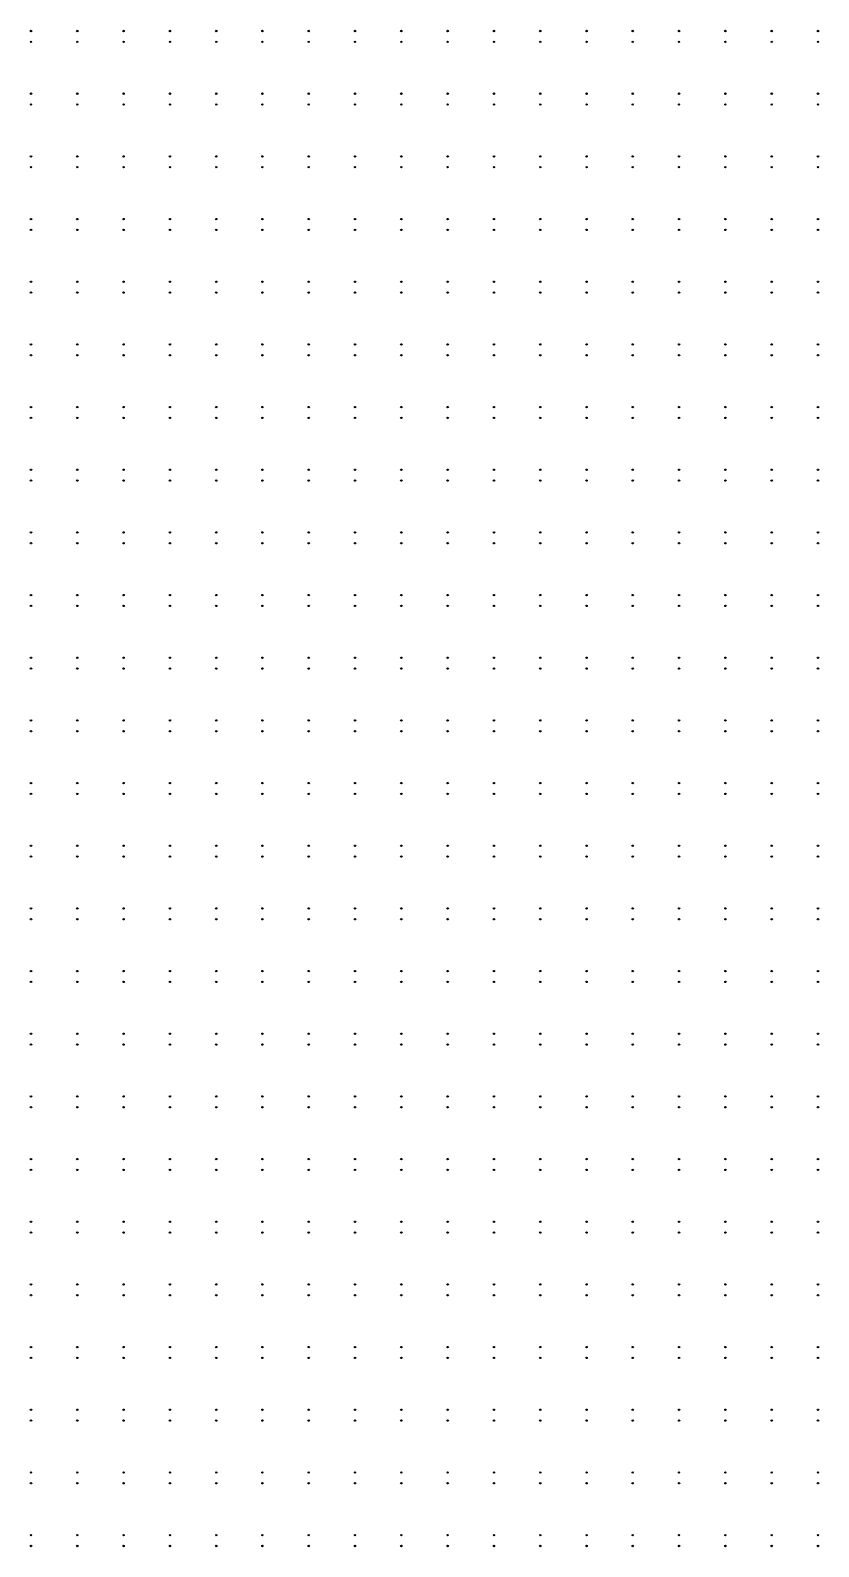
# Model space of a CAD drawing. Extents: x 50 to 173, y 50 to 173.
# Drawn here: x 111.5 to 141.6, y 52.5 to 110.2 of the extents above; entities that cross this region are included whole.
import ezdxf

# ---------------------------------------------------------------- set-up
doc = ezdxf.new("R2010")
doc.units = 0

msp = doc.modelspace()

# ---------------------------------------------------------------- linework, layer by layer
at = {"layer": 'PET'}
for centre in [(111.524, 110.212), (111.524, 109.8), (113.288, 110.212), (113.288, 109.8), (115.053, 110.212), (115.053, 109.8), (116.818, 110.212), (116.818, 109.8), (118.582, 110.212), (118.582, 109.8), (120.347, 110.212), (120.347, 109.8), (122.112, 110.212), (122.112, 109.8), (123.876, 110.212), (123.876, 109.8), (125.641, 110.212), (125.641, 109.8), (127.406, 110.212), (127.406, 109.8), (129.171, 110.212), (129.171, 109.8), (130.935, 110.212), (130.935, 109.8), (132.7, 110.212), (132.7, 109.8), (134.465, 110.212), (134.465, 109.8), (136.229, 110.212), (136.229, 109.8), (137.994, 110.212), (137.994, 109.8), (139.759, 110.212), (139.759, 109.8), (141.524, 110.212), (141.524, 109.8), (111.524, 107.824), (113.288, 107.824), (115.053, 107.824), (116.818, 107.824), (118.582, 107.824), (120.347, 107.824), (122.112, 107.824), (123.876, 107.824), (125.641, 107.824), (127.406, 107.824), (129.171, 107.824), (130.935, 107.824), (132.7, 107.824), (134.465, 107.824), (136.229, 107.824), (137.994, 107.824), (139.759, 107.824), (141.524, 107.824), (111.524, 107.412), (113.288, 107.412), (115.053, 107.412), (116.818, 107.412), (118.582, 107.412), (120.347, 107.412), (122.112, 107.412), (123.876, 107.412), (125.641, 107.412), (127.406, 107.412), (129.171, 107.412), (130.935, 107.412), (132.7, 107.412), (134.465, 107.412), (136.229, 107.412), (137.994, 107.412), (139.759, 107.412), (141.524, 107.412), (111.524, 105.435), (113.288, 105.435), (115.053, 105.435), (116.818, 105.435), (118.582, 105.435), (120.347, 105.435), (122.112, 105.435), (123.876, 105.435), (125.641, 105.435), (127.406, 105.435), (129.171, 105.435), (130.935, 105.435), (132.7, 105.435), (134.465, 105.435), (136.229, 105.435), (137.994, 105.435), (139.759, 105.435), (141.524, 105.435), (111.524, 105.024), (113.288, 105.024), (115.053, 105.024), (116.818, 105.024), (118.582, 105.024), (120.347, 105.024), (122.112, 105.024), (123.876, 105.024), (125.641, 105.024), (127.406, 105.024), (129.171, 105.024), (130.935, 105.024), (132.7, 105.024), (134.465, 105.024), (136.229, 105.024), (137.994, 105.024), (139.759, 105.024), (141.524, 105.024), (111.524, 103.047), (113.288, 103.047), (115.053, 103.047), (116.818, 103.047), (118.582, 103.047), (120.347, 103.047), (122.112, 103.047), (123.876, 103.047), (125.641, 103.047), (127.406, 103.047), (129.171, 103.047), (130.935, 103.047), (132.7, 103.047), (134.465, 103.047), (136.229, 103.047), (137.994, 103.047), (139.759, 103.047), (141.524, 103.047), (111.524, 102.635), (113.288, 102.635), (115.053, 102.635), (116.818, 102.635), (118.582, 102.635), (120.347, 102.635), (122.112, 102.635), (123.876, 102.635), (125.641, 102.635), (127.406, 102.635), (129.171, 102.635), (130.935, 102.635), (132.7, 102.635), (134.465, 102.635), (136.229, 102.635), (137.994, 102.635), (139.759, 102.635), (141.524, 102.635), (111.524, 100.659), (113.288, 100.659), (115.053, 100.659), (116.818, 100.659), (118.582, 100.659), (120.347, 100.659), (122.112, 100.659), (123.876, 100.659), (125.641, 100.659), (127.406, 100.659), (129.171, 100.659), (130.935, 100.659), (132.7, 100.659), (134.465, 100.659), (136.229, 100.659), (137.994, 100.659), (139.759, 100.659), (141.524, 100.659), (111.524, 100.247), (113.288, 100.247), (115.053, 100.247), (116.818, 100.247), (118.582, 100.247), (120.347, 100.247), (122.112, 100.247), (123.876, 100.247), (125.641, 100.247), (127.406, 100.247), (129.171, 100.247), (130.935, 100.247), (132.7, 100.247), (134.465, 100.247), (136.229, 100.247), (137.994, 100.247), (139.759, 100.247), (141.524, 100.247), (111.524, 98.271), (113.288, 98.271), (115.053, 98.271), (116.818, 98.271), (118.582, 98.271), (120.347, 98.271), (122.112, 98.271), (123.876, 98.271), (125.641, 98.271), (127.406, 98.271), (129.171, 98.271), (130.935, 98.271), (132.7, 98.271), (134.465, 98.271), (136.229, 98.271), (137.994, 98.271), (139.759, 98.271), (141.524, 98.271), (111.524, 97.859), (113.288, 97.859), (115.053, 97.859), (116.818, 97.859), (118.582, 97.859), (120.347, 97.859), (122.112, 97.859), (123.876, 97.859), (125.641, 97.859), (127.406, 97.859), (129.171, 97.859), (130.935, 97.859), (132.7, 97.859), (134.465, 97.859), (136.229, 97.859), (137.994, 97.859), (139.759, 97.859), (141.524, 97.859), (111.524, 95.882), (111.524, 95.471), (113.288, 95.882), (113.288, 95.471), (115.053, 95.882), (115.053, 95.471), (116.818, 95.882), (116.818, 95.471), (118.582, 95.882), (118.582, 95.471), (120.347, 95.882), (120.347, 95.471), (122.112, 95.882), (122.112, 95.471), (123.876, 95.882), (123.876, 95.471), (125.641, 95.882), (125.641, 95.471), (127.406, 95.882), (127.406, 95.471), (129.171, 95.882), (129.171, 95.471), (130.935, 95.882), (130.935, 95.471), (132.7, 95.882), (132.7, 95.471), (134.465, 95.882), (134.465, 95.471), (136.229, 95.882), (136.229, 95.471), (137.994, 95.882), (137.994, 95.471), (139.759, 95.882), (139.759, 95.471), (141.524, 95.882), (141.524, 95.471), (111.524, 93.494), (111.524, 93.082), (113.288, 93.494), (113.288, 93.082), (115.053, 93.494), (115.053, 93.082), (116.818, 93.494), (116.818, 93.082), (118.582, 93.494), (118.582, 93.082), (120.347, 93.494), (120.347, 93.082), (122.112, 93.494), (122.112, 93.082), (123.876, 93.494), (123.876, 93.082), (125.641, 93.494), (125.641, 93.082), (127.406, 93.494), (127.406, 93.082), (129.171, 93.494), (129.171, 93.082), (130.935, 93.494), (130.935, 93.082), (132.7, 93.494), (132.7, 93.082), (134.465, 93.494), (134.465, 93.082), (136.229, 93.494), (136.229, 93.082), (137.994, 93.494), (137.994, 93.082), (139.759, 93.494), (139.759, 93.082), (141.524, 93.494), (141.524, 93.082), (111.524, 91.106), (113.288, 91.106), (115.053, 91.106), (116.818, 91.106), (118.582, 91.106), (120.347, 91.106), (122.112, 91.106), (123.876, 91.106), (125.641, 91.106), (127.406, 91.106), (129.171, 91.106), (130.935, 91.106), (132.7, 91.106), (134.465, 91.106), (136.229, 91.106), (137.994, 91.106), (139.759, 91.106), (141.524, 91.106), (111.524, 90.694), (113.288, 90.694), (115.053, 90.694), (116.818, 90.694), (118.582, 90.694), (120.347, 90.694), (122.112, 90.694), (123.876, 90.694), (125.641, 90.694), (127.406, 90.694), (129.171, 90.694), (130.935, 90.694), (132.7, 90.694), (134.465, 90.694), (136.229, 90.694), (137.994, 90.694), (139.759, 90.694), (141.524, 90.694), (111.524, 88.718), (113.288, 88.718), (115.053, 88.718), (116.818, 88.718), (118.582, 88.718), (120.347, 88.718), (122.112, 88.718), (123.876, 88.718), (125.641, 88.718), (127.406, 88.718), (129.171, 88.718), (130.935, 88.718), (132.7, 88.718), (134.465, 88.718), (136.229, 88.718), (137.994, 88.718), (139.759, 88.718), (141.524, 88.718), (111.524, 88.306), (113.288, 88.306), (115.053, 88.306), (116.818, 88.306), (118.582, 88.306), (120.347, 88.306), (122.112, 88.306), (123.876, 88.306), (125.641, 88.306), (127.406, 88.306), (129.171, 88.306), (130.935, 88.306), (132.7, 88.306), (134.465, 88.306), (136.229, 88.306), (137.994, 88.306), (139.759, 88.306), (141.524, 88.306), (111.524, 86.329), (113.288, 86.329), (115.053, 86.329), (116.818, 86.329), (118.582, 86.329), (120.347, 86.329), (122.112, 86.329), (123.876, 86.329), (125.641, 86.329), (127.406, 86.329), (129.171, 86.329), (130.935, 86.329), (132.7, 86.329), (134.465, 86.329), (136.229, 86.329), (137.994, 86.329), (139.759, 86.329), (141.524, 86.329), (111.524, 85.918), (113.288, 85.918), (115.053, 85.918), (116.818, 85.918), (118.582, 85.918), (120.347, 85.918), (122.112, 85.918), (123.876, 85.918), (125.641, 85.918), (127.406, 85.918), (129.171, 85.918), (130.935, 85.918), (132.7, 85.918), (134.465, 85.918), (136.229, 85.918), (137.994, 85.918), (139.759, 85.918), (141.524, 85.918), (111.524, 83.941), (113.288, 83.941), (115.053, 83.941), (116.818, 83.941), (118.582, 83.941), (120.347, 83.941), (122.112, 83.941), (123.876, 83.941), (125.641, 83.941), (127.406, 83.941), (129.171, 83.941), (130.935, 83.941), (132.7, 83.941), (134.465, 83.941), (136.229, 83.941), (137.994, 83.941), (139.759, 83.941), (141.524, 83.941), (111.524, 83.529), (113.288, 83.529), (115.053, 83.529), (116.818, 83.529), (118.582, 83.529), (120.347, 83.529), (122.112, 83.529), (123.876, 83.529), (125.641, 83.529), (127.406, 83.529), (129.171, 83.529), (130.935, 83.529), (132.7, 83.529), (134.465, 83.529), (136.229, 83.529), (137.994, 83.529), (139.759, 83.529), (141.524, 83.529), (111.524, 81.553), (113.288, 81.553), (115.053, 81.553), (116.818, 81.553), (118.582, 81.553), (120.347, 81.553), (122.112, 81.553), (123.876, 81.553), (125.641, 81.553), (127.406, 81.553), (129.171, 81.553), (130.935, 81.553), (132.7, 81.553), (134.465, 81.553), (136.229, 81.553), (137.994, 81.553), (139.759, 81.553), (141.524, 81.553), (111.524, 81.141), (113.288, 81.141), (115.053, 81.141), (116.818, 81.141), (118.582, 81.141), (120.347, 81.141), (122.112, 81.141), (123.876, 81.141), (125.641, 81.141), (127.406, 81.141), (129.171, 81.141), (130.935, 81.141), (132.7, 81.141), (134.465, 81.141), (136.229, 81.141), (137.994, 81.141), (139.759, 81.141), (141.524, 81.141), (111.524, 79.165), (113.288, 79.165), (115.053, 79.165), (116.818, 79.165), (118.582, 79.165), (120.347, 79.165), (122.112, 79.165), (123.876, 79.165), (125.641, 79.165), (127.406, 79.165), (129.171, 79.165), (130.935, 79.165), (132.7, 79.165), (134.465, 79.165), (136.229, 79.165), (137.994, 79.165), (139.759, 79.165), (141.524, 79.165), (111.524, 78.753), (113.288, 78.753), (115.053, 78.753), (116.818, 78.753), (118.582, 78.753), (120.347, 78.753), (122.112, 78.753), (123.876, 78.753), (125.641, 78.753), (127.406, 78.753), (129.171, 78.753), (130.935, 78.753), (132.7, 78.753), (134.465, 78.753), (136.229, 78.753), (137.994, 78.753), (139.759, 78.753), (141.524, 78.753), (111.524, 76.776), (111.524, 76.365), (113.288, 76.776), (113.288, 76.365), (115.053, 76.776), (115.053, 76.365), (116.818, 76.776), (116.818, 76.365), (118.582, 76.776), (118.582, 76.365), (120.347, 76.776), (120.347, 76.365), (122.112, 76.776), (122.112, 76.365), (123.876, 76.776), (123.876, 76.365), (125.641, 76.776), (125.641, 76.365), (127.406, 76.776), (127.406, 76.365), (129.171, 76.776), (129.171, 76.365), (130.935, 76.776), (130.935, 76.365), (132.7, 76.776), (132.7, 76.365), (134.465, 76.776), (134.465, 76.365), (136.229, 76.776), (136.229, 76.365), (137.994, 76.776), (137.994, 76.365), (139.759, 76.776), (139.759, 76.365), (141.524, 76.776), (141.524, 76.365), (111.524, 74.388), (111.524, 73.976), (113.288, 74.388), (113.288, 73.976), (115.053, 74.388), (115.053, 73.976), (116.818, 74.388), (116.818, 73.976), (118.582, 74.388), (118.582, 73.976), (120.347, 74.388), (120.347, 73.976), (122.112, 74.388), (122.112, 73.976), (123.876, 74.388), (123.876, 73.976), (125.641, 74.388), (125.641, 73.976), (127.406, 74.388), (127.406, 73.976), (129.171, 74.388), (129.171, 73.976), (130.935, 74.388), (130.935, 73.976), (132.7, 74.388), (132.7, 73.976), (134.465, 74.388), (134.465, 73.976), (136.229, 74.388), (136.229, 73.976), (137.994, 74.388), (137.994, 73.976), (139.759, 74.388), (139.759, 73.976), (141.524, 74.388), (141.524, 73.976), (111.524, 72), (113.288, 72), (115.053, 72), (116.818, 72), (118.582, 72), (120.347, 72), (122.112, 72), (123.876, 72), (125.641, 72), (127.406, 72), (129.171, 72), (130.935, 72), (132.7, 72), (134.465, 72), (136.229, 72), (137.994, 72), (139.759, 72), (141.524, 72), (111.524, 71.588), (113.288, 71.588), (115.053, 71.588), (116.818, 71.588), (118.582, 71.588), (120.347, 71.588), (122.112, 71.588), (123.876, 71.588), (125.641, 71.588), (127.406, 71.588), (129.171, 71.588), (130.935, 71.588), (132.7, 71.588), (134.465, 71.588), (136.229, 71.588), (137.994, 71.588), (139.759, 71.588), (141.524, 71.588), (111.524, 69.612), (113.288, 69.612), (115.053, 69.612), (116.818, 69.612), (118.582, 69.612), (120.347, 69.612), (122.112, 69.612), (123.876, 69.612), (125.641, 69.612), (127.406, 69.612), (129.171, 69.612), (130.935, 69.612), (132.7, 69.612), (134.465, 69.612), (136.229, 69.612), (137.994, 69.612), (139.759, 69.612), (141.524, 69.612), (111.524, 69.2), (113.288, 69.2), (115.053, 69.2), (116.818, 69.2), (118.582, 69.2), (120.347, 69.2), (122.112, 69.2), (123.876, 69.2), (125.641, 69.2), (127.406, 69.2), (129.171, 69.2), (130.935, 69.2), (132.7, 69.2), (134.465, 69.2), (136.229, 69.2), (137.994, 69.2), (139.759, 69.2), (141.524, 69.2), (111.524, 67.224), (113.288, 67.224), (115.053, 67.224), (116.818, 67.224), (118.582, 67.224), (120.347, 67.224), (122.112, 67.224), (123.876, 67.224), (125.641, 67.224), (127.406, 67.224), (129.171, 67.224), (130.935, 67.224), (132.7, 67.224), (134.465, 67.224), (136.229, 67.224), (137.994, 67.224), (139.759, 67.224), (141.524, 67.224), (111.524, 66.812), (113.288, 66.812), (115.053, 66.812), (116.818, 66.812), (118.582, 66.812), (120.347, 66.812), (122.112, 66.812), (123.876, 66.812), (125.641, 66.812), (127.406, 66.812), (129.171, 66.812), (130.935, 66.812), (132.7, 66.812), (134.465, 66.812), (136.229, 66.812), (137.994, 66.812), (139.759, 66.812), (141.524, 66.812), (111.524, 64.835), (113.288, 64.835), (115.053, 64.835), (116.818, 64.835), (118.582, 64.835), (120.347, 64.835), (122.112, 64.835), (123.876, 64.835), (125.641, 64.835), (127.406, 64.835), (129.171, 64.835), (130.935, 64.835), (132.7, 64.835), (134.465, 64.835), (136.229, 64.835), (137.994, 64.835), (139.759, 64.835), (141.524, 64.835), (111.524, 64.424), (113.288, 64.424), (115.053, 64.424), (116.818, 64.424), (118.582, 64.424), (120.347, 64.424), (122.112, 64.424), (123.876, 64.424), (125.641, 64.424), (127.406, 64.424), (129.171, 64.424), (130.935, 64.424), (132.7, 64.424), (134.465, 64.424), (136.229, 64.424), (137.994, 64.424), (139.759, 64.424), (141.524, 64.424), (111.524, 62.447), (113.288, 62.447), (115.053, 62.447), (116.818, 62.447), (118.582, 62.447), (120.347, 62.447), (122.112, 62.447), (123.876, 62.447), (125.641, 62.447), (127.406, 62.447), (129.171, 62.447), (130.935, 62.447), (132.7, 62.447), (134.465, 62.447), (136.229, 62.447), (137.994, 62.447), (139.759, 62.447), (141.524, 62.447), (111.524, 62.035), (113.288, 62.035), (115.053, 62.035), (116.818, 62.035), (118.582, 62.035), (120.347, 62.035), (122.112, 62.035), (123.876, 62.035), (125.641, 62.035), (127.406, 62.035), (129.171, 62.035), (130.935, 62.035), (132.7, 62.035), (134.465, 62.035), (136.229, 62.035), (137.994, 62.035), (139.759, 62.035), (141.524, 62.035), (111.524, 60.059), (111.524, 59.647), (113.288, 60.059), (113.288, 59.647), (115.053, 60.059), (115.053, 59.647), (116.818, 60.059), (116.818, 59.647), (118.582, 60.059), (118.582, 59.647), (120.347, 60.059), (120.347, 59.647), (122.112, 60.059), (122.112, 59.647), (123.876, 60.059), (123.876, 59.647), (125.641, 60.059), (125.641, 59.647), (127.406, 60.059), (127.406, 59.647), (129.171, 60.059), (129.171, 59.647), (130.935, 60.059), (130.935, 59.647), (132.7, 60.059), (132.7, 59.647), (134.465, 60.059), (134.465, 59.647), (136.229, 60.059), (136.229, 59.647), (137.994, 60.059), (137.994, 59.647), (139.759, 60.059), (139.759, 59.647), (141.524, 60.059), (141.524, 59.647), (111.524, 57.671), (111.524, 57.259), (113.288, 57.671), (113.288, 57.259), (115.053, 57.671), (115.053, 57.259), (116.818, 57.671), (116.818, 57.259), (118.582, 57.671), (118.582, 57.259), (120.347, 57.671), (120.347, 57.259), (122.112, 57.671), (122.112, 57.259), (123.876, 57.671), (123.876, 57.259), (125.641, 57.671), (125.641, 57.259), (127.406, 57.671), (127.406, 57.259), (129.171, 57.671), (129.171, 57.259), (130.935, 57.671), (130.935, 57.259), (132.7, 57.671), (132.7, 57.259), (134.465, 57.671), (134.465, 57.259), (136.229, 57.671), (136.229, 57.259), (137.994, 57.671), (137.994, 57.259), (139.759, 57.671), (139.759, 57.259), (141.524, 57.671), (141.524, 57.259), (111.524, 55.282), (113.288, 55.282), (115.053, 55.282), (116.818, 55.282), (118.582, 55.282), (120.347, 55.282), (122.112, 55.282), (123.876, 55.282), (125.641, 55.282), (127.406, 55.282), (129.171, 55.282), (130.935, 55.282), (132.7, 55.282), (134.465, 55.282), (136.229, 55.282), (137.994, 55.282), (139.759, 55.282), (141.524, 55.282), (111.524, 54.871), (113.288, 54.871), (115.053, 54.871), (116.818, 54.871), (118.582, 54.871), (120.347, 54.871), (122.112, 54.871), (123.876, 54.871), (125.641, 54.871), (127.406, 54.871), (129.171, 54.871), (130.935, 54.871), (132.7, 54.871), (134.465, 54.871), (136.229, 54.871), (137.994, 54.871), (139.759, 54.871), (141.524, 54.871), (111.524, 52.894), (113.288, 52.894), (115.053, 52.894), (116.818, 52.894), (118.582, 52.894), (120.347, 52.894), (122.112, 52.894), (123.876, 52.894), (125.641, 52.894), (127.406, 52.894), (129.171, 52.894), (130.935, 52.894), (132.7, 52.894), (134.465, 52.894), (136.229, 52.894), (137.994, 52.894), (139.759, 52.894), (141.524, 52.894), (111.524, 52.482), (113.288, 52.482), (115.053, 52.482), (116.818, 52.482), (118.582, 52.482), (120.347, 52.482), (122.112, 52.482), (123.876, 52.482), (125.641, 52.482), (127.406, 52.482), (129.171, 52.482), (130.935, 52.482), (132.7, 52.482), (134.465, 52.482), (136.229, 52.482), (137.994, 52.482), (139.759, 52.482), (141.524, 52.482)]:
    msp.add_circle(centre, 0.005, dxfattribs=at)
at = {"layer": 'V1'}
for centre in [(111.524, 110.212), (111.524, 109.8), (113.288, 110.212), (113.288, 109.8), (115.053, 110.212), (115.053, 109.8), (116.818, 110.212), (116.818, 109.8), (118.582, 110.212), (118.582, 109.8), (120.347, 110.212), (120.347, 109.8), (122.112, 110.212), (122.112, 109.8), (123.876, 110.212), (123.876, 109.8), (125.641, 110.212), (125.641, 109.8), (127.406, 110.212), (127.406, 109.8), (129.171, 110.212), (129.171, 109.8), (130.935, 110.212), (130.935, 109.8), (132.7, 110.212), (132.7, 109.8), (134.465, 110.212), (134.465, 109.8), (136.229, 110.212), (136.229, 109.8), (137.994, 110.212), (137.994, 109.8), (139.759, 110.212), (139.759, 109.8), (141.524, 110.212), (141.524, 109.8), (111.524, 107.824), (113.288, 107.824), (115.053, 107.824), (116.818, 107.824), (118.582, 107.824), (120.347, 107.824), (122.112, 107.824), (123.876, 107.824), (125.641, 107.824), (127.406, 107.824), (129.171, 107.824), (130.935, 107.824), (132.7, 107.824), (134.465, 107.824), (136.229, 107.824), (137.994, 107.824), (139.759, 107.824), (141.524, 107.824), (111.524, 107.412), (113.288, 107.412), (115.053, 107.412), (116.818, 107.412), (118.582, 107.412), (120.347, 107.412), (122.112, 107.412), (123.876, 107.412), (125.641, 107.412), (127.406, 107.412), (129.171, 107.412), (130.935, 107.412), (132.7, 107.412), (134.465, 107.412), (136.229, 107.412), (137.994, 107.412), (139.759, 107.412), (141.524, 107.412), (111.524, 105.435), (113.288, 105.435), (115.053, 105.435), (116.818, 105.435), (118.582, 105.435), (120.347, 105.435), (122.112, 105.435), (123.876, 105.435), (125.641, 105.435), (127.406, 105.435), (129.171, 105.435), (130.935, 105.435), (132.7, 105.435), (134.465, 105.435), (136.229, 105.435), (137.994, 105.435), (139.759, 105.435), (141.524, 105.435), (111.524, 105.024), (113.288, 105.024), (115.053, 105.024), (116.818, 105.024), (118.582, 105.024), (120.347, 105.024), (122.112, 105.024), (123.876, 105.024), (125.641, 105.024), (127.406, 105.024), (129.171, 105.024), (130.935, 105.024), (132.7, 105.024), (134.465, 105.024), (136.229, 105.024), (137.994, 105.024), (139.759, 105.024), (141.524, 105.024), (111.524, 103.047), (113.288, 103.047), (115.053, 103.047), (116.818, 103.047), (118.582, 103.047), (120.347, 103.047), (122.112, 103.047), (123.876, 103.047), (125.641, 103.047), (127.406, 103.047), (129.171, 103.047), (130.935, 103.047), (132.7, 103.047), (134.465, 103.047), (136.229, 103.047), (137.994, 103.047), (139.759, 103.047), (141.524, 103.047), (111.524, 102.635), (113.288, 102.635), (115.053, 102.635), (116.818, 102.635), (118.582, 102.635), (120.347, 102.635), (122.112, 102.635), (123.876, 102.635), (125.641, 102.635), (127.406, 102.635), (129.171, 102.635), (130.935, 102.635), (132.7, 102.635), (134.465, 102.635), (136.229, 102.635), (137.994, 102.635), (139.759, 102.635), (141.524, 102.635), (111.524, 100.659), (113.288, 100.659), (115.053, 100.659), (116.818, 100.659), (118.582, 100.659), (120.347, 100.659), (122.112, 100.659), (123.876, 100.659), (125.641, 100.659), (127.406, 100.659), (129.171, 100.659), (130.935, 100.659), (132.7, 100.659), (134.465, 100.659), (136.229, 100.659), (137.994, 100.659), (139.759, 100.659), (141.524, 100.659), (111.524, 100.247), (113.288, 100.247), (115.053, 100.247), (116.818, 100.247), (118.582, 100.247), (120.347, 100.247), (122.112, 100.247), (123.876, 100.247), (125.641, 100.247), (127.406, 100.247), (129.171, 100.247), (130.935, 100.247), (132.7, 100.247), (134.465, 100.247), (136.229, 100.247), (137.994, 100.247), (139.759, 100.247), (141.524, 100.247), (111.524, 98.271), (113.288, 98.271), (115.053, 98.271), (116.818, 98.271), (118.582, 98.271), (120.347, 98.271), (122.112, 98.271), (123.876, 98.271), (125.641, 98.271), (127.406, 98.271), (129.171, 98.271), (130.935, 98.271), (132.7, 98.271), (134.465, 98.271), (136.229, 98.271), (137.994, 98.271), (139.759, 98.271), (141.524, 98.271), (111.524, 97.859), (113.288, 97.859), (115.053, 97.859), (116.818, 97.859), (118.582, 97.859), (120.347, 97.859), (122.112, 97.859), (123.876, 97.859), (125.641, 97.859), (127.406, 97.859), (129.171, 97.859), (130.935, 97.859), (132.7, 97.859), (134.465, 97.859), (136.229, 97.859), (137.994, 97.859), (139.759, 97.859), (141.524, 97.859), (111.524, 95.882), (111.524, 95.471), (113.288, 95.882), (113.288, 95.471), (115.053, 95.882), (115.053, 95.471), (116.818, 95.882), (116.818, 95.471), (118.582, 95.882), (118.582, 95.471), (120.347, 95.882), (120.347, 95.471), (122.112, 95.882), (122.112, 95.471), (123.876, 95.882), (123.876, 95.471), (125.641, 95.882), (125.641, 95.471), (127.406, 95.882), (127.406, 95.471), (129.171, 95.882), (129.171, 95.471), (130.935, 95.882), (130.935, 95.471), (132.7, 95.882), (132.7, 95.471), (134.465, 95.882), (134.465, 95.471), (136.229, 95.882), (136.229, 95.471), (137.994, 95.882), (137.994, 95.471), (139.759, 95.882), (139.759, 95.471), (141.524, 95.882), (141.524, 95.471), (111.524, 93.494), (111.524, 93.082), (113.288, 93.494), (113.288, 93.082), (115.053, 93.494), (115.053, 93.082), (116.818, 93.494), (116.818, 93.082), (118.582, 93.494), (118.582, 93.082), (120.347, 93.494), (120.347, 93.082), (122.112, 93.494), (122.112, 93.082), (123.876, 93.494), (123.876, 93.082), (125.641, 93.494), (125.641, 93.082), (127.406, 93.494), (127.406, 93.082), (129.171, 93.494), (129.171, 93.082), (130.935, 93.494), (130.935, 93.082), (132.7, 93.494), (132.7, 93.082), (134.465, 93.494), (134.465, 93.082), (136.229, 93.494), (136.229, 93.082), (137.994, 93.494), (137.994, 93.082), (139.759, 93.494), (139.759, 93.082), (141.524, 93.494), (141.524, 93.082), (111.524, 91.106), (111.524, 90.694), (113.288, 91.106), (113.288, 90.694), (115.053, 91.106), (115.053, 90.694), (116.818, 91.106), (116.818, 90.694), (118.582, 91.106), (118.582, 90.694), (120.347, 91.106), (120.347, 90.694), (122.112, 91.106), (122.112, 90.694), (123.876, 91.106), (123.876, 90.694), (125.641, 91.106), (125.641, 90.694), (127.406, 91.106), (127.406, 90.694), (129.171, 91.106), (129.171, 90.694), (130.935, 91.106), (130.935, 90.694), (132.7, 91.106), (132.7, 90.694), (134.465, 91.106), (134.465, 90.694), (136.229, 91.106), (136.229, 90.694), (137.994, 91.106), (137.994, 90.694), (139.759, 91.106), (139.759, 90.694), (141.524, 91.106), (141.524, 90.694), (111.524, 88.718), (113.288, 88.718), (115.053, 88.718), (116.818, 88.718), (118.582, 88.718), (120.347, 88.718), (122.112, 88.718), (123.876, 88.718), (125.641, 88.718), (127.406, 88.718), (129.171, 88.718), (130.935, 88.718), (132.7, 88.718), (134.465, 88.718), (136.229, 88.718), (137.994, 88.718), (139.759, 88.718), (141.524, 88.718), (111.524, 88.306), (113.288, 88.306), (115.053, 88.306), (116.818, 88.306), (118.582, 88.306), (120.347, 88.306), (122.112, 88.306), (123.876, 88.306), (125.641, 88.306), (127.406, 88.306), (129.171, 88.306), (130.935, 88.306), (132.7, 88.306), (134.465, 88.306), (136.229, 88.306), (137.994, 88.306), (139.759, 88.306), (141.524, 88.306), (111.524, 86.329), (113.288, 86.329), (115.053, 86.329), (116.818, 86.329), (118.582, 86.329), (120.347, 86.329), (122.112, 86.329), (123.876, 86.329), (125.641, 86.329), (127.406, 86.329), (129.171, 86.329), (130.935, 86.329), (132.7, 86.329), (134.465, 86.329), (136.229, 86.329), (137.994, 86.329), (139.759, 86.329), (141.524, 86.329), (111.524, 85.918), (113.288, 85.918), (115.053, 85.918), (116.818, 85.918), (118.582, 85.918), (120.347, 85.918), (122.112, 85.918), (123.876, 85.918), (125.641, 85.918), (127.406, 85.918), (129.171, 85.918), (130.935, 85.918), (132.7, 85.918), (134.465, 85.918), (136.229, 85.918), (137.994, 85.918), (139.759, 85.918), (141.524, 85.918), (111.524, 83.941), (113.288, 83.941), (115.053, 83.941), (116.818, 83.941), (118.582, 83.941), (120.347, 83.941), (122.112, 83.941), (123.876, 83.941), (125.641, 83.941), (127.406, 83.941), (129.171, 83.941), (130.935, 83.941), (132.7, 83.941), (134.465, 83.941), (136.229, 83.941), (137.994, 83.941), (139.759, 83.941), (141.524, 83.941), (111.524, 83.529), (113.288, 83.529), (115.053, 83.529), (116.818, 83.529), (118.582, 83.529), (120.347, 83.529), (122.112, 83.529), (123.876, 83.529), (125.641, 83.529), (127.406, 83.529), (129.171, 83.529), (130.935, 83.529), (132.7, 83.529), (134.465, 83.529), (136.229, 83.529), (137.994, 83.529), (139.759, 83.529), (141.524, 83.529), (111.524, 81.553), (113.288, 81.553), (115.053, 81.553), (116.818, 81.553), (118.582, 81.553), (120.347, 81.553), (122.112, 81.553), (123.876, 81.553), (125.641, 81.553), (127.406, 81.553), (129.171, 81.553), (130.935, 81.553), (132.7, 81.553), (134.465, 81.553), (136.229, 81.553), (137.994, 81.553), (139.759, 81.553), (141.524, 81.553), (111.524, 81.141), (113.288, 81.141), (115.053, 81.141), (116.818, 81.141), (118.582, 81.141), (120.347, 81.141), (122.112, 81.141), (123.876, 81.141), (125.641, 81.141), (127.406, 81.141), (129.171, 81.141), (130.935, 81.141), (132.7, 81.141), (134.465, 81.141), (136.229, 81.141), (137.994, 81.141), (139.759, 81.141), (141.524, 81.141), (111.524, 79.165), (113.288, 79.165), (115.053, 79.165), (116.818, 79.165), (118.582, 79.165), (120.347, 79.165), (122.112, 79.165), (123.876, 79.165), (125.641, 79.165), (127.406, 79.165), (129.171, 79.165), (130.935, 79.165), (132.7, 79.165), (134.465, 79.165), (136.229, 79.165), (137.994, 79.165), (139.759, 79.165), (141.524, 79.165), (111.524, 78.753), (113.288, 78.753), (115.053, 78.753), (116.818, 78.753), (118.582, 78.753), (120.347, 78.753), (122.112, 78.753), (123.876, 78.753), (125.641, 78.753), (127.406, 78.753), (129.171, 78.753), (130.935, 78.753), (132.7, 78.753), (134.465, 78.753), (136.229, 78.753), (137.994, 78.753), (139.759, 78.753), (141.524, 78.753), (111.524, 76.776), (111.524, 76.365), (113.288, 76.776), (113.288, 76.365), (115.053, 76.776), (115.053, 76.365), (116.818, 76.776), (116.818, 76.365), (118.582, 76.776), (118.582, 76.365), (120.347, 76.776), (120.347, 76.365), (122.112, 76.776), (122.112, 76.365), (123.876, 76.776), (123.876, 76.365), (125.641, 76.776), (125.641, 76.365), (127.406, 76.776), (127.406, 76.365), (129.171, 76.776), (129.171, 76.365), (130.935, 76.776), (130.935, 76.365), (132.7, 76.776), (132.7, 76.365), (134.465, 76.776), (134.465, 76.365), (136.229, 76.776), (136.229, 76.365), (137.994, 76.776), (137.994, 76.365), (139.759, 76.776), (139.759, 76.365), (141.524, 76.776), (141.524, 76.365), (111.524, 74.388), (111.524, 73.976), (113.288, 74.388), (113.288, 73.976), (115.053, 74.388), (115.053, 73.976), (116.818, 74.388), (116.818, 73.976), (118.582, 74.388), (118.582, 73.976), (120.347, 74.388), (120.347, 73.976), (122.112, 74.388), (122.112, 73.976), (123.876, 74.388), (123.876, 73.976), (125.641, 74.388), (125.641, 73.976), (127.406, 74.388), (127.406, 73.976), (129.171, 74.388), (129.171, 73.976), (130.935, 74.388), (130.935, 73.976), (132.7, 74.388), (132.7, 73.976), (134.465, 74.388), (134.465, 73.976), (136.229, 74.388), (136.229, 73.976), (137.994, 74.388), (137.994, 73.976), (139.759, 74.388), (139.759, 73.976), (141.524, 74.388), (141.524, 73.976), (111.524, 72), (113.288, 72), (115.053, 72), (116.818, 72), (118.582, 72), (120.347, 72), (122.112, 72), (123.876, 72), (125.641, 72), (127.406, 72), (129.171, 72), (130.935, 72), (132.7, 72), (134.465, 72), (136.229, 72), (137.994, 72), (139.759, 72), (141.524, 72), (111.524, 71.588), (113.288, 71.588), (115.053, 71.588), (116.818, 71.588), (118.582, 71.588), (120.347, 71.588), (122.112, 71.588), (123.876, 71.588), (125.641, 71.588), (127.406, 71.588), (129.171, 71.588), (130.935, 71.588), (132.7, 71.588), (134.465, 71.588), (136.229, 71.588), (137.994, 71.588), (139.759, 71.588), (141.524, 71.588), (111.524, 69.612), (113.288, 69.612), (115.053, 69.612), (116.818, 69.612), (118.582, 69.612), (120.347, 69.612), (122.112, 69.612), (123.876, 69.612), (125.641, 69.612), (127.406, 69.612), (129.171, 69.612), (130.935, 69.612), (132.7, 69.612), (134.465, 69.612), (136.229, 69.612), (137.994, 69.612), (139.759, 69.612), (141.524, 69.612), (111.524, 69.2), (113.288, 69.2), (115.053, 69.2), (116.818, 69.2), (118.582, 69.2), (120.347, 69.2), (122.112, 69.2), (123.876, 69.2), (125.641, 69.2), (127.406, 69.2), (129.171, 69.2), (130.935, 69.2), (132.7, 69.2), (134.465, 69.2), (136.229, 69.2), (137.994, 69.2), (139.759, 69.2), (141.524, 69.2), (111.524, 67.224), (113.288, 67.224), (115.053, 67.224), (116.818, 67.224), (118.582, 67.224), (120.347, 67.224), (122.112, 67.224), (123.876, 67.224), (125.641, 67.224), (127.406, 67.224), (129.171, 67.224), (130.935, 67.224), (132.7, 67.224), (134.465, 67.224), (136.229, 67.224), (137.994, 67.224), (139.759, 67.224), (141.524, 67.224), (111.524, 66.812), (113.288, 66.812), (115.053, 66.812), (116.818, 66.812), (118.582, 66.812), (120.347, 66.812), (122.112, 66.812), (123.876, 66.812), (125.641, 66.812), (127.406, 66.812), (129.171, 66.812), (130.935, 66.812), (132.7, 66.812), (134.465, 66.812), (136.229, 66.812), (137.994, 66.812), (139.759, 66.812), (141.524, 66.812), (111.524, 64.835), (113.288, 64.835), (115.053, 64.835), (116.818, 64.835), (118.582, 64.835), (120.347, 64.835), (122.112, 64.835), (123.876, 64.835), (125.641, 64.835), (127.406, 64.835), (129.171, 64.835), (130.935, 64.835), (132.7, 64.835), (134.465, 64.835), (136.229, 64.835), (137.994, 64.835), (139.759, 64.835), (141.524, 64.835), (111.524, 64.424), (113.288, 64.424), (115.053, 64.424), (116.818, 64.424), (118.582, 64.424), (120.347, 64.424), (122.112, 64.424), (123.876, 64.424), (125.641, 64.424), (127.406, 64.424), (129.171, 64.424), (130.935, 64.424), (132.7, 64.424), (134.465, 64.424), (136.229, 64.424), (137.994, 64.424), (139.759, 64.424), (141.524, 64.424), (111.524, 62.447), (113.288, 62.447), (115.053, 62.447), (116.818, 62.447), (118.582, 62.447), (120.347, 62.447), (122.112, 62.447), (123.876, 62.447), (125.641, 62.447), (127.406, 62.447), (129.171, 62.447), (130.935, 62.447), (132.7, 62.447), (134.465, 62.447), (136.229, 62.447), (137.994, 62.447), (139.759, 62.447), (141.524, 62.447), (111.524, 62.035), (113.288, 62.035), (115.053, 62.035), (116.818, 62.035), (118.582, 62.035), (120.347, 62.035), (122.112, 62.035), (123.876, 62.035), (125.641, 62.035), (127.406, 62.035), (129.171, 62.035), (130.935, 62.035), (132.7, 62.035), (134.465, 62.035), (136.229, 62.035), (137.994, 62.035), (139.759, 62.035), (141.524, 62.035), (111.524, 60.059), (111.524, 59.647), (113.288, 60.059), (113.288, 59.647), (115.053, 60.059), (115.053, 59.647), (116.818, 60.059), (116.818, 59.647), (118.582, 60.059), (118.582, 59.647), (120.347, 60.059), (120.347, 59.647), (122.112, 60.059), (122.112, 59.647), (123.876, 60.059), (123.876, 59.647), (125.641, 60.059), (125.641, 59.647), (127.406, 60.059), (127.406, 59.647), (129.171, 60.059), (129.171, 59.647), (130.935, 60.059), (130.935, 59.647), (132.7, 60.059), (132.7, 59.647), (134.465, 60.059), (134.465, 59.647), (136.229, 60.059), (136.229, 59.647), (137.994, 60.059), (137.994, 59.647), (139.759, 60.059), (139.759, 59.647), (141.524, 60.059), (141.524, 59.647), (111.524, 57.671), (111.524, 57.259), (113.288, 57.671), (113.288, 57.259), (115.053, 57.671), (115.053, 57.259), (116.818, 57.671), (116.818, 57.259), (118.582, 57.671), (118.582, 57.259), (120.347, 57.671), (120.347, 57.259), (122.112, 57.671), (122.112, 57.259), (123.876, 57.671), (123.876, 57.259), (125.641, 57.671), (125.641, 57.259), (127.406, 57.671), (127.406, 57.259), (129.171, 57.671), (129.171, 57.259), (130.935, 57.671), (130.935, 57.259), (132.7, 57.671), (132.7, 57.259), (134.465, 57.671), (134.465, 57.259), (136.229, 57.671), (136.229, 57.259), (137.994, 57.671), (137.994, 57.259), (139.759, 57.671), (139.759, 57.259), (141.524, 57.671), (141.524, 57.259), (111.524, 55.282), (111.524, 54.871), (113.288, 55.282), (113.288, 54.871), (115.053, 55.282), (115.053, 54.871), (116.818, 55.282), (116.818, 54.871), (118.582, 55.282), (118.582, 54.871), (120.347, 55.282), (120.347, 54.871), (122.112, 55.282), (122.112, 54.871), (123.876, 55.282), (123.876, 54.871), (125.641, 55.282), (125.641, 54.871), (127.406, 55.282), (127.406, 54.871), (129.171, 55.282), (129.171, 54.871), (130.935, 55.282), (130.935, 54.871), (132.7, 55.282), (132.7, 54.871), (134.465, 55.282), (134.465, 54.871), (136.229, 55.282), (136.229, 54.871), (137.994, 55.282), (137.994, 54.871), (139.759, 55.282), (139.759, 54.871), (141.524, 55.282), (141.524, 54.871), (111.524, 52.894), (113.288, 52.894), (115.053, 52.894), (116.818, 52.894), (118.582, 52.894), (120.347, 52.894), (122.112, 52.894), (123.876, 52.894), (125.641, 52.894), (127.406, 52.894), (129.171, 52.894), (130.935, 52.894), (132.7, 52.894), (134.465, 52.894), (136.229, 52.894), (137.994, 52.894), (139.759, 52.894), (141.524, 52.894), (111.524, 52.482), (113.288, 52.482), (115.053, 52.482), (116.818, 52.482), (118.582, 52.482), (120.347, 52.482), (122.112, 52.482), (123.876, 52.482), (125.641, 52.482), (127.406, 52.482), (129.171, 52.482), (130.935, 52.482), (132.7, 52.482), (134.465, 52.482), (136.229, 52.482), (137.994, 52.482), (139.759, 52.482), (141.524, 52.482)]:
    msp.add_circle(centre, 0.0267, dxfattribs=at)

doc.saveas('drawing.dxf')
